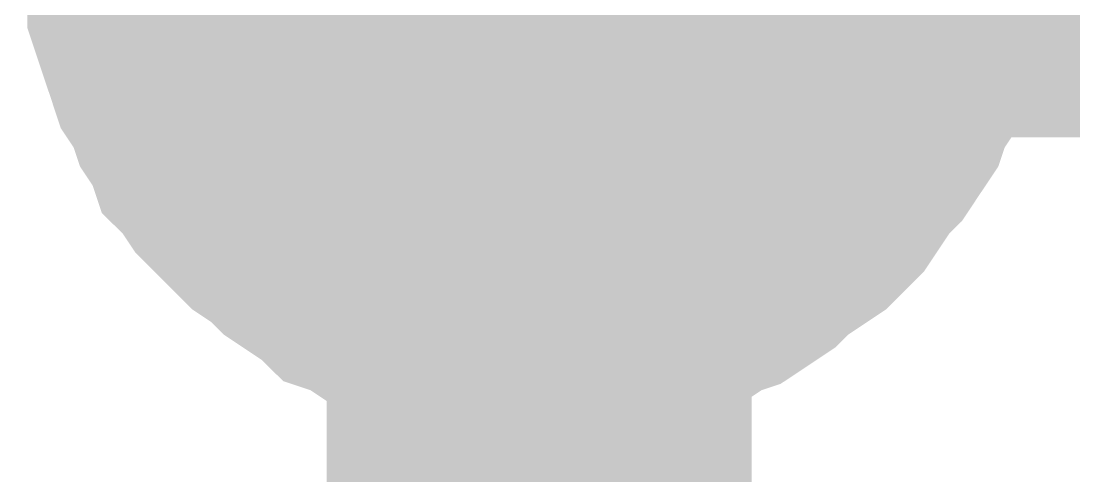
# Model space of a CAD drawing. Header units: inches. Extents: x 0 to 841, y 0 to 594.
# Drawn here: x 146.612 to 148.468, y 536.521 to 537.324 of the extents above; entities that cross this region are included whole.
import ezdxf

# ---------------------------------------------------------------- set-up
doc = ezdxf.new("R2010")
doc.units = ezdxf.units.IN
doc.layers.add('Sheet', color=255, linetype='Continuous')

msp = doc.modelspace()

# ---------------------------------------------------------------- linework, layer by layer
at = {"layer": 'Sheet'}
for points in [[(155.0262, 547.4983, 0.7493, 0.7493, 0), (147.5253, 547.4983, 0.7493, 0.7493, 0), (147.5253, 537.4927, 0.7493, 0.7493, 0)], [(147.5253, 537.4927, 0.7493, 0.7493, 0), (162.5159, 537.4927, 0.7493, 0.7493, 0)], [(147.5253, 537.4927, 0.7493, 0.7493, 0), (147.5253, 532.4956, 0.7493, 0.7493, 0), (147.5253, 519.9971, 0.7493, 0.7493, 0)], [(147.5253, 536.7291, 0.2997, 0.2997, 0), (147.4804, 536.7291, 0.2997, 0.2997, 0), (147.4467, 536.7291, 0.2997, 0.2997, 0), (147.4131, 536.7404, 0.2997, 0.2997, 0), (147.3681, 536.7404, 0.2997, 0.2997, 0), (147.3345, 536.7516, 0.2997, 0.2997, 0), (147.3008, 536.7628, 0.2997, 0.2997, 0), (147.2558, 536.774, 0.2997, 0.2997, 0), (147.2222, 536.7853, 0.2997, 0.2997, 0), (147.1885, 536.8077, 0.2997, 0.2997, 0), (147.1548, 536.819, 0.2997, 0.2997, 0), (147.1323, 536.8414, 0.2997, 0.2997, 0), (147.0986, 536.8639, 0.2997, 0.2997, 0), (147.065, 536.8863, 0.2997, 0.2997, 0), (147.0425, 536.9088, 0.2997, 0.2997, 0), (147.0088, 536.9313, 0.2997, 0.2997, 0), (146.9864, 536.9537, 0.2997, 0.2997, 0), (146.9639, 536.9762, 0.2997, 0.2997, 0), (146.9302, 537.0099, 0.2997, 0.2997, 0), (146.9078, 537.0436, 0.2997, 0.2997, 0), (146.8853, 537.066, 0.2997, 0.2997, 0), (146.8741, 537.0997, 0.2997, 0.2997, 0), (146.8516, 537.1334, 0.2997, 0.2997, 0), (146.8404, 537.1671, 0.2997, 0.2997, 0), (146.8179, 537.2008, 0.2997, 0.2997, 0), (146.8067, 537.2345, 0.2997, 0.2997, 0), (146.7955, 537.2681, 0.2997, 0.2997, 0), (146.7842, 537.3018, 0.2997, 0.2997, 0), (146.773, 537.3355, 0.2997, 0.2997, 0), (146.773, 537.3804, 0.2997, 0.2997, 0), (146.7618, 537.4141, 0.2997, 0.2997, 0), (146.7618, 537.4591, 0.2997, 0.2997, 0), (146.7618, 537.4927, 0.2997, 0.2997, 0)], [(147.5253, 536.7291, 0.2997, 0.2997, 0), (147.4804, 536.7291, 0.2997, 0.2997, 0), (147.4467, 536.7291, 0.2997, 0.2997, 0), (147.4131, 536.7404, 0.2997, 0.2997, 0), (147.3681, 536.7404, 0.2997, 0.2997, 0), (147.3345, 536.7516, 0.2997, 0.2997, 0), (147.3008, 536.7628, 0.2997, 0.2997, 0), (147.2558, 536.774, 0.2997, 0.2997, 0), (147.2222, 536.7853, 0.2997, 0.2997, 0), (147.1885, 536.8077, 0.2997, 0.2997, 0), (147.1548, 536.819, 0.2997, 0.2997, 0), (147.1323, 536.8414, 0.2997, 0.2997, 0), (147.0986, 536.8639, 0.2997, 0.2997, 0), (147.065, 536.8863, 0.2997, 0.2997, 0), (147.0425, 536.9088, 0.2997, 0.2997, 0), (147.0088, 536.9313, 0.2997, 0.2997, 0), (146.9864, 536.9537, 0.2997, 0.2997, 0), (146.9639, 536.9762, 0.2997, 0.2997, 0), (146.9302, 537.0099, 0.2997, 0.2997, 0), (146.9078, 537.0436, 0.2997, 0.2997, 0), (146.8853, 537.066, 0.2997, 0.2997, 0), (146.8741, 537.0997, 0.2997, 0.2997, 0), (146.8516, 537.1334, 0.2997, 0.2997, 0), (146.8404, 537.1671, 0.2997, 0.2997, 0), (146.8179, 537.2008, 0.2997, 0.2997, 0), (146.8067, 537.2345, 0.2997, 0.2997, 0), (146.7955, 537.2681, 0.2997, 0.2997, 0), (146.7842, 537.3018, 0.2997, 0.2997, 0), (146.773, 537.3355, 0.2997, 0.2997, 0), (146.773, 537.3804, 0.2997, 0.2997, 0), (146.7618, 537.4141, 0.2997, 0.2997, 0), (146.7618, 537.4591, 0.2997, 0.2997, 0), (146.7618, 537.4927, 0.2997, 0.2997, 0)], [(147.5253, 536.7291, 0.2997, 0.2997, 0), (147.4804, 536.7291, 0.2997, 0.2997, 0), (147.4467, 536.7291, 0.2997, 0.2997, 0), (147.4131, 536.7404, 0.2997, 0.2997, 0), (147.3681, 536.7404, 0.2997, 0.2997, 0), (147.3345, 536.7516, 0.2997, 0.2997, 0), (147.3008, 536.7628, 0.2997, 0.2997, 0), (147.2558, 536.774, 0.2997, 0.2997, 0), (147.2222, 536.7853, 0.2997, 0.2997, 0), (147.1885, 536.8077, 0.2997, 0.2997, 0), (147.1548, 536.819, 0.2997, 0.2997, 0), (147.1323, 536.8414, 0.2997, 0.2997, 0), (147.0986, 536.8639, 0.2997, 0.2997, 0), (147.065, 536.8863, 0.2997, 0.2997, 0), (147.0425, 536.9088, 0.2997, 0.2997, 0), (147.0088, 536.9313, 0.2997, 0.2997, 0), (146.9864, 536.9537, 0.2997, 0.2997, 0), (146.9639, 536.9762, 0.2997, 0.2997, 0), (146.9302, 537.0099, 0.2997, 0.2997, 0), (146.9078, 537.0436, 0.2997, 0.2997, 0), (146.8853, 537.066, 0.2997, 0.2997, 0), (146.8741, 537.0997, 0.2997, 0.2997, 0), (146.8516, 537.1334, 0.2997, 0.2997, 0), (146.8404, 537.1671, 0.2997, 0.2997, 0), (146.8179, 537.2008, 0.2997, 0.2997, 0), (146.8067, 537.2345, 0.2997, 0.2997, 0), (146.7955, 537.2681, 0.2997, 0.2997, 0), (146.7842, 537.3018, 0.2997, 0.2997, 0), (146.773, 537.3355, 0.2997, 0.2997, 0), (146.773, 537.3804, 0.2997, 0.2997, 0), (146.7618, 537.4141, 0.2997, 0.2997, 0), (146.7618, 537.4591, 0.2997, 0.2997, 0), (146.7618, 537.4927, 0.2997, 0.2997, 0)], [(147.5253, 536.7291, 0.2997, 0.2997, 0), (147.4804, 536.7291, 0.2997, 0.2997, 0), (147.4467, 536.7291, 0.2997, 0.2997, 0), (147.4131, 536.7404, 0.2997, 0.2997, 0), (147.3681, 536.7404, 0.2997, 0.2997, 0), (147.3345, 536.7516, 0.2997, 0.2997, 0), (147.3008, 536.7628, 0.2997, 0.2997, 0), (147.2558, 536.774, 0.2997, 0.2997, 0), (147.2222, 536.7853, 0.2997, 0.2997, 0), (147.1885, 536.8077, 0.2997, 0.2997, 0), (147.1548, 536.819, 0.2997, 0.2997, 0), (147.1323, 536.8414, 0.2997, 0.2997, 0), (147.0986, 536.8639, 0.2997, 0.2997, 0), (147.065, 536.8863, 0.2997, 0.2997, 0), (147.0425, 536.9088, 0.2997, 0.2997, 0), (147.0088, 536.9313, 0.2997, 0.2997, 0), (146.9864, 536.9537, 0.2997, 0.2997, 0), (146.9639, 536.9762, 0.2997, 0.2997, 0), (146.9302, 537.0099, 0.2997, 0.2997, 0), (146.9078, 537.0436, 0.2997, 0.2997, 0), (146.8853, 537.066, 0.2997, 0.2997, 0), (146.8741, 537.0997, 0.2997, 0.2997, 0), (146.8516, 537.1334, 0.2997, 0.2997, 0), (146.8404, 537.1671, 0.2997, 0.2997, 0), (146.8179, 537.2008, 0.2997, 0.2997, 0), (146.8067, 537.2345, 0.2997, 0.2997, 0), (146.7955, 537.2681, 0.2997, 0.2997, 0), (146.7842, 537.3018, 0.2997, 0.2997, 0), (146.773, 537.3355, 0.2997, 0.2997, 0), (146.773, 537.3804, 0.2997, 0.2997, 0), (146.7618, 537.4141, 0.2997, 0.2997, 0), (146.7618, 537.4591, 0.2997, 0.2997, 0), (146.7618, 537.4927, 0.2997, 0.2997, 0)], [(147.5253, 536.9874, 0.2997, 0.2997, 0), (147.5029, 536.9874, 0.2997, 0.2997, 0), (147.4692, 536.9874, 0.2997, 0.2997, 0), (147.4467, 536.9986, 0.2997, 0.2997, 0), (147.4243, 536.9986, 0.2997, 0.2997, 0), (147.4018, 536.9986, 0.2997, 0.2997, 0), (147.3681, 537.0099, 0.2997, 0.2997, 0), (147.3457, 537.0211, 0.2997, 0.2997, 0), (147.3232, 537.0323, 0.2997, 0.2997, 0), (147.3008, 537.0323, 0.2997, 0.2997, 0), (147.2783, 537.0436, 0.2997, 0.2997, 0), (147.2558, 537.0548, 0.2997, 0.2997, 0), (147.2334, 537.0772, 0.2997, 0.2997, 0), (147.2222, 537.0885, 0.2997, 0.2997, 0), (147.1997, 537.0997, 0.2997, 0.2997, 0), (147.1772, 537.1222, 0.2997, 0.2997, 0), (147.166, 537.1334, 0.2997, 0.2997, 0), (147.1436, 537.1559, 0.2997, 0.2997, 0), (147.1323, 537.1671, 0.2997, 0.2997, 0), (147.1099, 537.1895, 0.2997, 0.2997, 0), (147.0986, 537.212, 0.2997, 0.2997, 0), (147.0874, 537.2345, 0.2997, 0.2997, 0), (147.0762, 537.2457, 0.2997, 0.2997, 0), (147.065, 537.2681, 0.2997, 0.2997, 0), (147.0537, 537.2906, 0.2997, 0.2997, 0), (147.0425, 537.3131, 0.2997, 0.2997, 0), (147.0313, 537.3468, 0.2997, 0.2997, 0), (147.02, 537.3692, 0.2997, 0.2997, 0), (147.02, 537.3917, 0.2997, 0.2997, 0), (147.02, 537.4141, 0.2997, 0.2997, 0), (147.0088, 537.4366, 0.2997, 0.2997, 0), (147.0088, 537.4703, 0.2997, 0.2997, 0), (147.0088, 537.4927, 0.2997, 0.2997, 0)], [(147.5253, 536.9874, 0.2997, 0.2997, 0), (147.5029, 536.9874, 0.2997, 0.2997, 0), (147.4692, 536.9874, 0.2997, 0.2997, 0), (147.4467, 536.9986, 0.2997, 0.2997, 0), (147.4243, 536.9986, 0.2997, 0.2997, 0), (147.4018, 536.9986, 0.2997, 0.2997, 0), (147.3681, 537.0099, 0.2997, 0.2997, 0), (147.3457, 537.0211, 0.2997, 0.2997, 0), (147.3232, 537.0323, 0.2997, 0.2997, 0), (147.3008, 537.0323, 0.2997, 0.2997, 0), (147.2783, 537.0436, 0.2997, 0.2997, 0), (147.2558, 537.0548, 0.2997, 0.2997, 0), (147.2334, 537.0772, 0.2997, 0.2997, 0), (147.2222, 537.0885, 0.2997, 0.2997, 0), (147.1997, 537.0997, 0.2997, 0.2997, 0), (147.1772, 537.1222, 0.2997, 0.2997, 0), (147.166, 537.1334, 0.2997, 0.2997, 0), (147.1436, 537.1559, 0.2997, 0.2997, 0), (147.1323, 537.1671, 0.2997, 0.2997, 0), (147.1099, 537.1895, 0.2997, 0.2997, 0), (147.0986, 537.212, 0.2997, 0.2997, 0), (147.0874, 537.2345, 0.2997, 0.2997, 0), (147.0762, 537.2457, 0.2997, 0.2997, 0), (147.065, 537.2681, 0.2997, 0.2997, 0), (147.0537, 537.2906, 0.2997, 0.2997, 0), (147.0425, 537.3131, 0.2997, 0.2997, 0), (147.0313, 537.3468, 0.2997, 0.2997, 0), (147.02, 537.3692, 0.2997, 0.2997, 0), (147.02, 537.3917, 0.2997, 0.2997, 0), (147.02, 537.4141, 0.2997, 0.2997, 0), (147.0088, 537.4366, 0.2997, 0.2997, 0), (147.0088, 537.4703, 0.2997, 0.2997, 0), (147.0088, 537.4927, 0.2997, 0.2997, 0)], [(147.5253, 536.9874, 0.2997, 0.2997, 0), (147.5029, 536.9874, 0.2997, 0.2997, 0), (147.4692, 536.9874, 0.2997, 0.2997, 0), (147.4467, 536.9986, 0.2997, 0.2997, 0), (147.4243, 536.9986, 0.2997, 0.2997, 0), (147.4018, 536.9986, 0.2997, 0.2997, 0), (147.3681, 537.0099, 0.2997, 0.2997, 0), (147.3457, 537.0211, 0.2997, 0.2997, 0), (147.3232, 537.0323, 0.2997, 0.2997, 0), (147.3008, 537.0323, 0.2997, 0.2997, 0), (147.2783, 537.0436, 0.2997, 0.2997, 0), (147.2558, 537.0548, 0.2997, 0.2997, 0), (147.2334, 537.0772, 0.2997, 0.2997, 0), (147.2222, 537.0885, 0.2997, 0.2997, 0), (147.1997, 537.0997, 0.2997, 0.2997, 0), (147.1772, 537.1222, 0.2997, 0.2997, 0), (147.166, 537.1334, 0.2997, 0.2997, 0), (147.1436, 537.1559, 0.2997, 0.2997, 0), (147.1323, 537.1671, 0.2997, 0.2997, 0), (147.1099, 537.1895, 0.2997, 0.2997, 0), (147.0986, 537.212, 0.2997, 0.2997, 0), (147.0874, 537.2345, 0.2997, 0.2997, 0), (147.0762, 537.2457, 0.2997, 0.2997, 0), (147.065, 537.2681, 0.2997, 0.2997, 0), (147.0537, 537.2906, 0.2997, 0.2997, 0), (147.0425, 537.3131, 0.2997, 0.2997, 0), (147.0313, 537.3468, 0.2997, 0.2997, 0), (147.02, 537.3692, 0.2997, 0.2997, 0), (147.02, 537.3917, 0.2997, 0.2997, 0), (147.02, 537.4141, 0.2997, 0.2997, 0), (147.0088, 537.4366, 0.2997, 0.2997, 0), (147.0088, 537.4703, 0.2997, 0.2997, 0), (147.0088, 537.4927, 0.2997, 0.2997, 0)], [(148.2889, 537.4927, 0.2997, 0.2997, 0), (148.2889, 537.4591, 0.2997, 0.2997, 0), (148.2889, 537.4141, 0.2997, 0.2997, 0), (148.2777, 537.3804, 0.2997, 0.2997, 0), (148.2777, 537.3355, 0.2997, 0.2997, 0), (148.2664, 537.3018, 0.2997, 0.2997, 0), (148.2552, 537.2681, 0.2997, 0.2997, 0), (148.244, 537.2345, 0.2997, 0.2997, 0), (148.2328, 537.2008, 0.2997, 0.2997, 0), (148.2103, 537.1671, 0.2997, 0.2997, 0), (148.1991, 537.1334, 0.2997, 0.2997, 0), (148.1766, 537.0997, 0.2997, 0.2997, 0), (148.1542, 537.066, 0.2997, 0.2997, 0), (148.1317, 537.0436, 0.2997, 0.2997, 0), (148.1092, 537.0099, 0.2997, 0.2997, 0), (148.0868, 536.9762, 0.2997, 0.2997, 0), (148.0643, 536.9537, 0.2997, 0.2997, 0), (148.0419, 536.9313, 0.2997, 0.2997, 0), (148.0082, 536.9088, 0.2997, 0.2997, 0), (147.9745, 536.8863, 0.2997, 0.2997, 0), (147.952, 536.8639, 0.2997, 0.2997, 0), (147.9184, 536.8414, 0.2997, 0.2997, 0), (147.8847, 536.819, 0.2997, 0.2997, 0), (147.851, 536.8077, 0.2997, 0.2997, 0), (147.8173, 536.7853, 0.2997, 0.2997, 0), (147.7836, 536.774, 0.2997, 0.2997, 0), (147.7499, 536.7628, 0.2997, 0.2997, 0), (147.7162, 536.7516, 0.2997, 0.2997, 0), (147.6825, 536.7404, 0.2997, 0.2997, 0), (147.6376, 536.7404, 0.2997, 0.2997, 0), (147.6039, 536.7291, 0.2997, 0.2997, 0), (147.559, 536.7291, 0.2997, 0.2997, 0), (147.5253, 536.7291, 0.2997, 0.2997, 0)], [(148.2889, 537.4927, 0.2997, 0.2997, 0), (148.2889, 537.4591, 0.2997, 0.2997, 0), (148.2889, 537.4141, 0.2997, 0.2997, 0), (148.2777, 537.3804, 0.2997, 0.2997, 0), (148.2777, 537.3355, 0.2997, 0.2997, 0), (148.2664, 537.3018, 0.2997, 0.2997, 0), (148.2552, 537.2681, 0.2997, 0.2997, 0), (148.244, 537.2345, 0.2997, 0.2997, 0), (148.2328, 537.2008, 0.2997, 0.2997, 0), (148.2103, 537.1671, 0.2997, 0.2997, 0), (148.1991, 537.1334, 0.2997, 0.2997, 0), (148.1766, 537.0997, 0.2997, 0.2997, 0), (148.1542, 537.066, 0.2997, 0.2997, 0), (148.1317, 537.0436, 0.2997, 0.2997, 0), (148.1092, 537.0099, 0.2997, 0.2997, 0), (148.0868, 536.9762, 0.2997, 0.2997, 0), (148.0643, 536.9537, 0.2997, 0.2997, 0), (148.0419, 536.9313, 0.2997, 0.2997, 0), (148.0082, 536.9088, 0.2997, 0.2997, 0), (147.9745, 536.8863, 0.2997, 0.2997, 0), (147.952, 536.8639, 0.2997, 0.2997, 0), (147.9184, 536.8414, 0.2997, 0.2997, 0), (147.8847, 536.819, 0.2997, 0.2997, 0), (147.851, 536.8077, 0.2997, 0.2997, 0), (147.8173, 536.7853, 0.2997, 0.2997, 0), (147.7836, 536.774, 0.2997, 0.2997, 0), (147.7499, 536.7628, 0.2997, 0.2997, 0), (147.7162, 536.7516, 0.2997, 0.2997, 0), (147.6825, 536.7404, 0.2997, 0.2997, 0), (147.6376, 536.7404, 0.2997, 0.2997, 0), (147.6039, 536.7291, 0.2997, 0.2997, 0), (147.559, 536.7291, 0.2997, 0.2997, 0), (147.5253, 536.7291, 0.2997, 0.2997, 0)], [(148.2889, 537.4927, 0.2997, 0.2997, 0), (148.2889, 537.4591, 0.2997, 0.2997, 0), (148.2889, 537.4141, 0.2997, 0.2997, 0), (148.2777, 537.3804, 0.2997, 0.2997, 0), (148.2777, 537.3355, 0.2997, 0.2997, 0), (148.2664, 537.3018, 0.2997, 0.2997, 0), (148.2552, 537.2681, 0.2997, 0.2997, 0), (148.244, 537.2345, 0.2997, 0.2997, 0), (148.2328, 537.2008, 0.2997, 0.2997, 0), (148.2103, 537.1671, 0.2997, 0.2997, 0), (148.1991, 537.1334, 0.2997, 0.2997, 0), (148.1766, 537.0997, 0.2997, 0.2997, 0), (148.1542, 537.066, 0.2997, 0.2997, 0), (148.1317, 537.0436, 0.2997, 0.2997, 0), (148.1092, 537.0099, 0.2997, 0.2997, 0), (148.0868, 536.9762, 0.2997, 0.2997, 0), (148.0643, 536.9537, 0.2997, 0.2997, 0), (148.0419, 536.9313, 0.2997, 0.2997, 0), (148.0082, 536.9088, 0.2997, 0.2997, 0), (147.9745, 536.8863, 0.2997, 0.2997, 0), (147.952, 536.8639, 0.2997, 0.2997, 0), (147.9184, 536.8414, 0.2997, 0.2997, 0), (147.8847, 536.819, 0.2997, 0.2997, 0), (147.851, 536.8077, 0.2997, 0.2997, 0), (147.8173, 536.7853, 0.2997, 0.2997, 0), (147.7836, 536.774, 0.2997, 0.2997, 0), (147.7499, 536.7628, 0.2997, 0.2997, 0), (147.7162, 536.7516, 0.2997, 0.2997, 0), (147.6825, 536.7404, 0.2997, 0.2997, 0), (147.6376, 536.7404, 0.2997, 0.2997, 0), (147.6039, 536.7291, 0.2997, 0.2997, 0), (147.559, 536.7291, 0.2997, 0.2997, 0), (147.5253, 536.7291, 0.2997, 0.2997, 0)], [(148.2889, 537.4927, 0.2997, 0.2997, 0), (148.2889, 537.4591, 0.2997, 0.2997, 0), (148.2889, 537.4141, 0.2997, 0.2997, 0), (148.2777, 537.3804, 0.2997, 0.2997, 0), (148.2777, 537.3355, 0.2997, 0.2997, 0), (148.2664, 537.3018, 0.2997, 0.2997, 0), (148.2552, 537.2681, 0.2997, 0.2997, 0), (148.244, 537.2345, 0.2997, 0.2997, 0), (148.2328, 537.2008, 0.2997, 0.2997, 0), (148.2103, 537.1671, 0.2997, 0.2997, 0), (148.1991, 537.1334, 0.2997, 0.2997, 0), (148.1766, 537.0997, 0.2997, 0.2997, 0), (148.1542, 537.066, 0.2997, 0.2997, 0), (148.1317, 537.0436, 0.2997, 0.2997, 0), (148.1092, 537.0099, 0.2997, 0.2997, 0), (148.0868, 536.9762, 0.2997, 0.2997, 0), (148.0643, 536.9537, 0.2997, 0.2997, 0), (148.0419, 536.9313, 0.2997, 0.2997, 0), (148.0082, 536.9088, 0.2997, 0.2997, 0), (147.9745, 536.8863, 0.2997, 0.2997, 0), (147.952, 536.8639, 0.2997, 0.2997, 0), (147.9184, 536.8414, 0.2997, 0.2997, 0), (147.8847, 536.819, 0.2997, 0.2997, 0), (147.851, 536.8077, 0.2997, 0.2997, 0), (147.8173, 536.7853, 0.2997, 0.2997, 0), (147.7836, 536.774, 0.2997, 0.2997, 0), (147.7499, 536.7628, 0.2997, 0.2997, 0), (147.7162, 536.7516, 0.2997, 0.2997, 0), (147.6825, 536.7404, 0.2997, 0.2997, 0), (147.6376, 536.7404, 0.2997, 0.2997, 0), (147.6039, 536.7291, 0.2997, 0.2997, 0), (147.559, 536.7291, 0.2997, 0.2997, 0), (147.5253, 536.7291, 0.2997, 0.2997, 0)], [(148.0306, 537.4927, 0.2997, 0.2997, 0), (148.0306, 537.4703, 0.2997, 0.2997, 0), (148.0306, 537.4366, 0.2997, 0.2997, 0), (148.0194, 537.4141, 0.2997, 0.2997, 0), (148.0194, 537.3917, 0.2997, 0.2997, 0), (148.0194, 537.3692, 0.2997, 0.2997, 0), (148.0082, 537.3468, 0.2997, 0.2997, 0), (147.997, 537.3131, 0.2997, 0.2997, 0), (147.9857, 537.2906, 0.2997, 0.2997, 0), (147.9857, 537.2681, 0.2997, 0.2997, 0), (147.9745, 537.2457, 0.2997, 0.2997, 0), (147.9633, 537.2345, 0.2997, 0.2997, 0), (147.9408, 537.212, 0.2997, 0.2997, 0), (147.9296, 537.1895, 0.2997, 0.2997, 0), (147.9184, 537.1671, 0.2997, 0.2997, 0), (147.8959, 537.1559, 0.2997, 0.2997, 0), (147.8847, 537.1334, 0.2997, 0.2997, 0), (147.8622, 537.1222, 0.2997, 0.2997, 0), (147.851, 537.0997, 0.2997, 0.2997, 0), (147.8285, 537.0885, 0.2997, 0.2997, 0), (147.8061, 537.0772, 0.2997, 0.2997, 0), (147.7836, 537.0548, 0.2997, 0.2997, 0), (147.7724, 537.0436, 0.2997, 0.2997, 0), (147.7499, 537.0323, 0.2997, 0.2997, 0), (147.7275, 537.0323, 0.2997, 0.2997, 0), (147.705, 537.0211, 0.2997, 0.2997, 0), (147.6713, 537.0099, 0.2997, 0.2997, 0), (147.6489, 536.9986, 0.2997, 0.2997, 0), (147.6264, 536.9986, 0.2997, 0.2997, 0), (147.6039, 536.9986, 0.2997, 0.2997, 0), (147.5815, 536.9874, 0.2997, 0.2997, 0), (147.5478, 536.9874, 0.2997, 0.2997, 0), (147.5253, 536.9874, 0.2997, 0.2997, 0)], [(148.0306, 537.4927, 0.2997, 0.2997, 0), (148.0306, 537.4703, 0.2997, 0.2997, 0), (148.0306, 537.4366, 0.2997, 0.2997, 0), (148.0194, 537.4141, 0.2997, 0.2997, 0), (148.0194, 537.3917, 0.2997, 0.2997, 0), (148.0194, 537.3692, 0.2997, 0.2997, 0), (148.0082, 537.3468, 0.2997, 0.2997, 0), (147.997, 537.3131, 0.2997, 0.2997, 0), (147.9857, 537.2906, 0.2997, 0.2997, 0), (147.9857, 537.2681, 0.2997, 0.2997, 0), (147.9745, 537.2457, 0.2997, 0.2997, 0), (147.9633, 537.2345, 0.2997, 0.2997, 0), (147.9408, 537.212, 0.2997, 0.2997, 0), (147.9296, 537.1895, 0.2997, 0.2997, 0), (147.9184, 537.1671, 0.2997, 0.2997, 0), (147.8959, 537.1559, 0.2997, 0.2997, 0), (147.8847, 537.1334, 0.2997, 0.2997, 0), (147.8622, 537.1222, 0.2997, 0.2997, 0), (147.851, 537.0997, 0.2997, 0.2997, 0), (147.8285, 537.0885, 0.2997, 0.2997, 0), (147.8061, 537.0772, 0.2997, 0.2997, 0), (147.7836, 537.0548, 0.2997, 0.2997, 0), (147.7724, 537.0436, 0.2997, 0.2997, 0), (147.7499, 537.0323, 0.2997, 0.2997, 0), (147.7275, 537.0323, 0.2997, 0.2997, 0), (147.705, 537.0211, 0.2997, 0.2997, 0), (147.6713, 537.0099, 0.2997, 0.2997, 0), (147.6489, 536.9986, 0.2997, 0.2997, 0), (147.6264, 536.9986, 0.2997, 0.2997, 0), (147.6039, 536.9986, 0.2997, 0.2997, 0), (147.5815, 536.9874, 0.2997, 0.2997, 0), (147.5478, 536.9874, 0.2997, 0.2997, 0), (147.5253, 536.9874, 0.2997, 0.2997, 0)], [(148.0306, 537.4927, 0.2997, 0.2997, 0), (148.0306, 537.4703, 0.2997, 0.2997, 0), (148.0306, 537.4366, 0.2997, 0.2997, 0), (148.0194, 537.4141, 0.2997, 0.2997, 0), (148.0194, 537.3917, 0.2997, 0.2997, 0), (148.0194, 537.3692, 0.2997, 0.2997, 0), (148.0082, 537.3468, 0.2997, 0.2997, 0), (147.997, 537.3131, 0.2997, 0.2997, 0), (147.9857, 537.2906, 0.2997, 0.2997, 0), (147.9857, 537.2681, 0.2997, 0.2997, 0), (147.9745, 537.2457, 0.2997, 0.2997, 0), (147.9633, 537.2345, 0.2997, 0.2997, 0), (147.9408, 537.212, 0.2997, 0.2997, 0), (147.9296, 537.1895, 0.2997, 0.2997, 0), (147.9184, 537.1671, 0.2997, 0.2997, 0), (147.8959, 537.1559, 0.2997, 0.2997, 0), (147.8847, 537.1334, 0.2997, 0.2997, 0), (147.8622, 537.1222, 0.2997, 0.2997, 0), (147.851, 537.0997, 0.2997, 0.2997, 0), (147.8285, 537.0885, 0.2997, 0.2997, 0), (147.8061, 537.0772, 0.2997, 0.2997, 0), (147.7836, 537.0548, 0.2997, 0.2997, 0), (147.7724, 537.0436, 0.2997, 0.2997, 0), (147.7499, 537.0323, 0.2997, 0.2997, 0), (147.7275, 537.0323, 0.2997, 0.2997, 0), (147.705, 537.0211, 0.2997, 0.2997, 0), (147.6713, 537.0099, 0.2997, 0.2997, 0), (147.6489, 536.9986, 0.2997, 0.2997, 0), (147.6264, 536.9986, 0.2997, 0.2997, 0), (147.6039, 536.9986, 0.2997, 0.2997, 0), (147.5815, 536.9874, 0.2997, 0.2997, 0), (147.5478, 536.9874, 0.2997, 0.2997, 0), (147.5253, 536.9874, 0.2997, 0.2997, 0)], [(147.5253, 536.9874, 0.0991, 0.0991, 0), (147.5029, 536.9874, 0.0991, 0.0991, 0), (147.4692, 536.9874, 0.0991, 0.0991, 0), (147.4467, 536.9986, 0.0991, 0.0991, 0), (147.4243, 536.9986, 0.0991, 0.0991, 0), (147.4018, 536.9986, 0.0991, 0.0991, 0), (147.3681, 537.0099, 0.0991, 0.0991, 0), (147.3457, 537.0211, 0.0991, 0.0991, 0), (147.3232, 537.0323, 0.0991, 0.0991, 0), (147.3008, 537.0323, 0.0991, 0.0991, 0), (147.2783, 537.0436, 0.0991, 0.0991, 0), (147.2558, 537.0548, 0.0991, 0.0991, 0), (147.2334, 537.0772, 0.0991, 0.0991, 0), (147.2222, 537.0885, 0.0991, 0.0991, 0), (147.1997, 537.0997, 0.0991, 0.0991, 0), (147.1772, 537.1222, 0.0991, 0.0991, 0), (147.166, 537.1334, 0.0991, 0.0991, 0), (147.1436, 537.1559, 0.0991, 0.0991, 0), (147.1323, 537.1671, 0.0991, 0.0991, 0), (147.1099, 537.1895, 0.0991, 0.0991, 0), (147.0986, 537.212, 0.0991, 0.0991, 0), (147.0874, 537.2345, 0.0991, 0.0991, 0), (147.0762, 537.2457, 0.0991, 0.0991, 0), (147.065, 537.2681, 0.0991, 0.0991, 0), (147.0537, 537.2906, 0.0991, 0.0991, 0), (147.0425, 537.3131, 0.0991, 0.0991, 0), (147.0313, 537.3468, 0.0991, 0.0991, 0), (147.02, 537.3692, 0.0991, 0.0991, 0), (147.02, 537.3917, 0.0991, 0.0991, 0)], [(147.5253, 536.9874, 0.0991, 0.0991, 0), (147.5029, 536.9874, 0.0991, 0.0991, 0), (147.4692, 536.9874, 0.0991, 0.0991, 0), (147.4467, 536.9986, 0.0991, 0.0991, 0), (147.4243, 536.9986, 0.0991, 0.0991, 0), (147.4018, 536.9986, 0.0991, 0.0991, 0), (147.3681, 537.0099, 0.0991, 0.0991, 0), (147.3457, 537.0211, 0.0991, 0.0991, 0), (147.3232, 537.0323, 0.0991, 0.0991, 0), (147.3008, 537.0323, 0.0991, 0.0991, 0), (147.2783, 537.0436, 0.0991, 0.0991, 0), (147.2558, 537.0548, 0.0991, 0.0991, 0), (147.2334, 537.0772, 0.0991, 0.0991, 0), (147.2222, 537.0885, 0.0991, 0.0991, 0), (147.1997, 537.0997, 0.0991, 0.0991, 0), (147.1772, 537.1222, 0.0991, 0.0991, 0), (147.166, 537.1334, 0.0991, 0.0991, 0), (147.1436, 537.1559, 0.0991, 0.0991, 0), (147.1323, 537.1671, 0.0991, 0.0991, 0), (147.1099, 537.1895, 0.0991, 0.0991, 0), (147.0986, 537.212, 0.0991, 0.0991, 0), (147.0874, 537.2345, 0.0991, 0.0991, 0), (147.0762, 537.2457, 0.0991, 0.0991, 0), (147.065, 537.2681, 0.0991, 0.0991, 0), (147.0537, 537.2906, 0.0991, 0.0991, 0), (147.0425, 537.3131, 0.0991, 0.0991, 0), (147.0313, 537.3468, 0.0991, 0.0991, 0), (147.02, 537.3692, 0.0991, 0.0991, 0), (147.02, 537.3917, 0.0991, 0.0991, 0)], [(147.5253, 536.9874, 0.0991, 0.0991, 0), (147.5029, 536.9874, 0.0991, 0.0991, 0), (147.4692, 536.9874, 0.0991, 0.0991, 0), (147.4467, 536.9986, 0.0991, 0.0991, 0), (147.4243, 536.9986, 0.0991, 0.0991, 0), (147.4018, 536.9986, 0.0991, 0.0991, 0), (147.3681, 537.0099, 0.0991, 0.0991, 0), (147.3457, 537.0211, 0.0991, 0.0991, 0), (147.3232, 537.0323, 0.0991, 0.0991, 0), (147.3008, 537.0323, 0.0991, 0.0991, 0), (147.2783, 537.0436, 0.0991, 0.0991, 0), (147.2558, 537.0548, 0.0991, 0.0991, 0), (147.2334, 537.0772, 0.0991, 0.0991, 0), (147.2222, 537.0885, 0.0991, 0.0991, 0), (147.1997, 537.0997, 0.0991, 0.0991, 0), (147.1772, 537.1222, 0.0991, 0.0991, 0), (147.166, 537.1334, 0.0991, 0.0991, 0), (147.1436, 537.1559, 0.0991, 0.0991, 0), (147.1323, 537.1671, 0.0991, 0.0991, 0), (147.1099, 537.1895, 0.0991, 0.0991, 0), (147.0986, 537.212, 0.0991, 0.0991, 0), (147.0874, 537.2345, 0.0991, 0.0991, 0), (147.0762, 537.2457, 0.0991, 0.0991, 0), (147.065, 537.2681, 0.0991, 0.0991, 0), (147.0537, 537.2906, 0.0991, 0.0991, 0), (147.0425, 537.3131, 0.0991, 0.0991, 0), (147.0313, 537.3468, 0.0991, 0.0991, 0), (147.02, 537.3692, 0.0991, 0.0991, 0), (147.02, 537.3917, 0.0991, 0.0991, 0)], [(148.0194, 537.3917, 0.0991, 0.0991, 0), (148.0194, 537.3692, 0.0991, 0.0991, 0), (148.0082, 537.3468, 0.0991, 0.0991, 0), (147.997, 537.3131, 0.0991, 0.0991, 0), (147.9857, 537.2906, 0.0991, 0.0991, 0), (147.9857, 537.2681, 0.0991, 0.0991, 0), (147.9745, 537.2457, 0.0991, 0.0991, 0), (147.9633, 537.2345, 0.0991, 0.0991, 0), (147.9408, 537.212, 0.0991, 0.0991, 0), (147.9296, 537.1895, 0.0991, 0.0991, 0), (147.9184, 537.1671, 0.0991, 0.0991, 0), (147.8959, 537.1559, 0.0991, 0.0991, 0), (147.8847, 537.1334, 0.0991, 0.0991, 0), (147.8622, 537.1222, 0.0991, 0.0991, 0), (147.851, 537.0997, 0.0991, 0.0991, 0), (147.8285, 537.0885, 0.0991, 0.0991, 0), (147.8061, 537.0772, 0.0991, 0.0991, 0), (147.7836, 537.0548, 0.0991, 0.0991, 0), (147.7724, 537.0436, 0.0991, 0.0991, 0), (147.7499, 537.0323, 0.0991, 0.0991, 0), (147.7275, 537.0323, 0.0991, 0.0991, 0), (147.705, 537.0211, 0.0991, 0.0991, 0), (147.6713, 537.0099, 0.0991, 0.0991, 0), (147.6489, 536.9986, 0.0991, 0.0991, 0), (147.6264, 536.9986, 0.0991, 0.0991, 0), (147.6039, 536.9986, 0.0991, 0.0991, 0), (147.5815, 536.9874, 0.0991, 0.0991, 0), (147.5478, 536.9874, 0.0991, 0.0991, 0), (147.5253, 536.9874, 0.0991, 0.0991, 0)], [(148.0194, 537.3917, 0.0991, 0.0991, 0), (148.0194, 537.3692, 0.0991, 0.0991, 0), (148.0082, 537.3468, 0.0991, 0.0991, 0), (147.997, 537.3131, 0.0991, 0.0991, 0), (147.9857, 537.2906, 0.0991, 0.0991, 0), (147.9857, 537.2681, 0.0991, 0.0991, 0), (147.9745, 537.2457, 0.0991, 0.0991, 0), (147.9633, 537.2345, 0.0991, 0.0991, 0), (147.9408, 537.212, 0.0991, 0.0991, 0), (147.9296, 537.1895, 0.0991, 0.0991, 0), (147.9184, 537.1671, 0.0991, 0.0991, 0), (147.8959, 537.1559, 0.0991, 0.0991, 0), (147.8847, 537.1334, 0.0991, 0.0991, 0), (147.8622, 537.1222, 0.0991, 0.0991, 0), (147.851, 537.0997, 0.0991, 0.0991, 0), (147.8285, 537.0885, 0.0991, 0.0991, 0), (147.8061, 537.0772, 0.0991, 0.0991, 0), (147.7836, 537.0548, 0.0991, 0.0991, 0), (147.7724, 537.0436, 0.0991, 0.0991, 0), (147.7499, 537.0323, 0.0991, 0.0991, 0), (147.7275, 537.0323, 0.0991, 0.0991, 0), (147.705, 537.0211, 0.0991, 0.0991, 0), (147.6713, 537.0099, 0.0991, 0.0991, 0), (147.6489, 536.9986, 0.0991, 0.0991, 0), (147.6264, 536.9986, 0.0991, 0.0991, 0), (147.6039, 536.9986, 0.0991, 0.0991, 0), (147.5815, 536.9874, 0.0991, 0.0991, 0), (147.5478, 536.9874, 0.0991, 0.0991, 0), (147.5253, 536.9874, 0.0991, 0.0991, 0)], [(148.0194, 537.3917, 0.0991, 0.0991, 0), (148.0194, 537.3692, 0.0991, 0.0991, 0), (148.0082, 537.3468, 0.0991, 0.0991, 0), (147.997, 537.3131, 0.0991, 0.0991, 0), (147.9857, 537.2906, 0.0991, 0.0991, 0), (147.9857, 537.2681, 0.0991, 0.0991, 0), (147.9745, 537.2457, 0.0991, 0.0991, 0), (147.9633, 537.2345, 0.0991, 0.0991, 0), (147.9408, 537.212, 0.0991, 0.0991, 0), (147.9296, 537.1895, 0.0991, 0.0991, 0), (147.9184, 537.1671, 0.0991, 0.0991, 0), (147.8959, 537.1559, 0.0991, 0.0991, 0), (147.8847, 537.1334, 0.0991, 0.0991, 0), (147.8622, 537.1222, 0.0991, 0.0991, 0), (147.851, 537.0997, 0.0991, 0.0991, 0), (147.8285, 537.0885, 0.0991, 0.0991, 0), (147.8061, 537.0772, 0.0991, 0.0991, 0), (147.7836, 537.0548, 0.0991, 0.0991, 0), (147.7724, 537.0436, 0.0991, 0.0991, 0), (147.7499, 537.0323, 0.0991, 0.0991, 0), (147.7275, 537.0323, 0.0991, 0.0991, 0), (147.705, 537.0211, 0.0991, 0.0991, 0), (147.6713, 537.0099, 0.0991, 0.0991, 0), (147.6489, 536.9986, 0.0991, 0.0991, 0), (147.6264, 536.9986, 0.0991, 0.0991, 0), (147.6039, 536.9986, 0.0991, 0.0991, 0), (147.5815, 536.9874, 0.0991, 0.0991, 0), (147.5478, 536.9874, 0.0991, 0.0991, 0), (147.5253, 536.9874, 0.0991, 0.0991, 0)], [(147.5253, 536.7291, 0.0991, 0.0991, 0), (147.4804, 536.7291, 0.0991, 0.0991, 0), (147.4467, 536.7291, 0.0991, 0.0991, 0), (147.4131, 536.7404, 0.0991, 0.0991, 0), (147.3681, 536.7404, 0.0991, 0.0991, 0), (147.3345, 536.7516, 0.0991, 0.0991, 0), (147.3008, 536.7628, 0.0991, 0.0991, 0), (147.2558, 536.774, 0.0991, 0.0991, 0), (147.2222, 536.7853, 0.0991, 0.0991, 0), (147.1885, 536.8077, 0.0991, 0.0991, 0), (147.1548, 536.819, 0.0991, 0.0991, 0), (147.1323, 536.8414, 0.0991, 0.0991, 0), (147.0986, 536.8639, 0.0991, 0.0991, 0), (147.065, 536.8863, 0.0991, 0.0991, 0), (147.0425, 536.9088, 0.0991, 0.0991, 0), (147.0088, 536.9313, 0.0991, 0.0991, 0), (146.9864, 536.9537, 0.0991, 0.0991, 0), (146.9639, 536.9762, 0.0991, 0.0991, 0), (146.9302, 537.0099, 0.0991, 0.0991, 0), (146.9078, 537.0436, 0.0991, 0.0991, 0), (146.8853, 537.066, 0.0991, 0.0991, 0), (146.8741, 537.0997, 0.0991, 0.0991, 0), (146.8516, 537.1334, 0.0991, 0.0991, 0), (146.8404, 537.1671, 0.0991, 0.0991, 0), (146.8179, 537.2008, 0.0991, 0.0991, 0), (146.8067, 537.2345, 0.0991, 0.0991, 0), (146.7955, 537.2681, 0.0991, 0.0991, 0), (146.7842, 537.3018, 0.0991, 0.0991, 0), (146.773, 537.3355, 0.0991, 0.0991, 0), (146.773, 537.3804, 0.0991, 0.0991, 0)], [(147.5253, 536.7291, 0.0991, 0.0991, 0), (147.4804, 536.7291, 0.0991, 0.0991, 0), (147.4467, 536.7291, 0.0991, 0.0991, 0), (147.4131, 536.7404, 0.0991, 0.0991, 0), (147.3681, 536.7404, 0.0991, 0.0991, 0), (147.3345, 536.7516, 0.0991, 0.0991, 0), (147.3008, 536.7628, 0.0991, 0.0991, 0), (147.2558, 536.774, 0.0991, 0.0991, 0), (147.2222, 536.7853, 0.0991, 0.0991, 0), (147.1885, 536.8077, 0.0991, 0.0991, 0), (147.1548, 536.819, 0.0991, 0.0991, 0), (147.1323, 536.8414, 0.0991, 0.0991, 0), (147.0986, 536.8639, 0.0991, 0.0991, 0), (147.065, 536.8863, 0.0991, 0.0991, 0), (147.0425, 536.9088, 0.0991, 0.0991, 0), (147.0088, 536.9313, 0.0991, 0.0991, 0), (146.9864, 536.9537, 0.0991, 0.0991, 0), (146.9639, 536.9762, 0.0991, 0.0991, 0), (146.9302, 537.0099, 0.0991, 0.0991, 0), (146.9078, 537.0436, 0.0991, 0.0991, 0), (146.8853, 537.066, 0.0991, 0.0991, 0), (146.8741, 537.0997, 0.0991, 0.0991, 0), (146.8516, 537.1334, 0.0991, 0.0991, 0), (146.8404, 537.1671, 0.0991, 0.0991, 0), (146.8179, 537.2008, 0.0991, 0.0991, 0), (146.8067, 537.2345, 0.0991, 0.0991, 0), (146.7955, 537.2681, 0.0991, 0.0991, 0), (146.7842, 537.3018, 0.0991, 0.0991, 0), (146.773, 537.3355, 0.0991, 0.0991, 0), (146.773, 537.3804, 0.0991, 0.0991, 0)], [(147.5253, 536.7291, 0.0991, 0.0991, 0), (147.4804, 536.7291, 0.0991, 0.0991, 0), (147.4467, 536.7291, 0.0991, 0.0991, 0), (147.4131, 536.7404, 0.0991, 0.0991, 0), (147.3681, 536.7404, 0.0991, 0.0991, 0), (147.3345, 536.7516, 0.0991, 0.0991, 0), (147.3008, 536.7628, 0.0991, 0.0991, 0), (147.2558, 536.774, 0.0991, 0.0991, 0), (147.2222, 536.7853, 0.0991, 0.0991, 0), (147.1885, 536.8077, 0.0991, 0.0991, 0), (147.1548, 536.819, 0.0991, 0.0991, 0), (147.1323, 536.8414, 0.0991, 0.0991, 0), (147.0986, 536.8639, 0.0991, 0.0991, 0), (147.065, 536.8863, 0.0991, 0.0991, 0), (147.0425, 536.9088, 0.0991, 0.0991, 0), (147.0088, 536.9313, 0.0991, 0.0991, 0), (146.9864, 536.9537, 0.0991, 0.0991, 0), (146.9639, 536.9762, 0.0991, 0.0991, 0), (146.9302, 537.0099, 0.0991, 0.0991, 0), (146.9078, 537.0436, 0.0991, 0.0991, 0), (146.8853, 537.066, 0.0991, 0.0991, 0), (146.8741, 537.0997, 0.0991, 0.0991, 0), (146.8516, 537.1334, 0.0991, 0.0991, 0), (146.8404, 537.1671, 0.0991, 0.0991, 0), (146.8179, 537.2008, 0.0991, 0.0991, 0), (146.8067, 537.2345, 0.0991, 0.0991, 0), (146.7955, 537.2681, 0.0991, 0.0991, 0), (146.7842, 537.3018, 0.0991, 0.0991, 0), (146.773, 537.3355, 0.0991, 0.0991, 0), (146.773, 537.3804, 0.0991, 0.0991, 0)], [(147.5253, 536.7291, 0.0991, 0.0991, 0), (147.4804, 536.7291, 0.0991, 0.0991, 0), (147.4467, 536.7291, 0.0991, 0.0991, 0), (147.4131, 536.7404, 0.0991, 0.0991, 0), (147.3681, 536.7404, 0.0991, 0.0991, 0), (147.3345, 536.7516, 0.0991, 0.0991, 0), (147.3008, 536.7628, 0.0991, 0.0991, 0), (147.2558, 536.774, 0.0991, 0.0991, 0), (147.2222, 536.7853, 0.0991, 0.0991, 0), (147.1885, 536.8077, 0.0991, 0.0991, 0), (147.1548, 536.819, 0.0991, 0.0991, 0), (147.1323, 536.8414, 0.0991, 0.0991, 0), (147.0986, 536.8639, 0.0991, 0.0991, 0), (147.065, 536.8863, 0.0991, 0.0991, 0), (147.0425, 536.9088, 0.0991, 0.0991, 0), (147.0088, 536.9313, 0.0991, 0.0991, 0), (146.9864, 536.9537, 0.0991, 0.0991, 0), (146.9639, 536.9762, 0.0991, 0.0991, 0), (146.9302, 537.0099, 0.0991, 0.0991, 0), (146.9078, 537.0436, 0.0991, 0.0991, 0), (146.8853, 537.066, 0.0991, 0.0991, 0), (146.8741, 537.0997, 0.0991, 0.0991, 0), (146.8516, 537.1334, 0.0991, 0.0991, 0), (146.8404, 537.1671, 0.0991, 0.0991, 0), (146.8179, 537.2008, 0.0991, 0.0991, 0), (146.8067, 537.2345, 0.0991, 0.0991, 0), (146.7955, 537.2681, 0.0991, 0.0991, 0), (146.7842, 537.3018, 0.0991, 0.0991, 0), (146.773, 537.3355, 0.0991, 0.0991, 0), (146.773, 537.3804, 0.0991, 0.0991, 0)], [(148.2777, 537.3804, 0.0991, 0.0991, 0), (148.2777, 537.3355, 0.0991, 0.0991, 0), (148.2664, 537.3018, 0.0991, 0.0991, 0), (148.2552, 537.2681, 0.0991, 0.0991, 0), (148.244, 537.2345, 0.0991, 0.0991, 0), (148.2328, 537.2008, 0.0991, 0.0991, 0), (148.2103, 537.1671, 0.0991, 0.0991, 0), (148.1991, 537.1334, 0.0991, 0.0991, 0), (148.1766, 537.0997, 0.0991, 0.0991, 0), (148.1542, 537.066, 0.0991, 0.0991, 0), (148.1317, 537.0436, 0.0991, 0.0991, 0), (148.1092, 537.0099, 0.0991, 0.0991, 0), (148.0868, 536.9762, 0.0991, 0.0991, 0), (148.0643, 536.9537, 0.0991, 0.0991, 0), (148.0419, 536.9313, 0.0991, 0.0991, 0), (148.0082, 536.9088, 0.0991, 0.0991, 0), (147.9745, 536.8863, 0.0991, 0.0991, 0), (147.952, 536.8639, 0.0991, 0.0991, 0), (147.9184, 536.8414, 0.0991, 0.0991, 0), (147.8847, 536.819, 0.0991, 0.0991, 0), (147.851, 536.8077, 0.0991, 0.0991, 0), (147.8173, 536.7853, 0.0991, 0.0991, 0), (147.7836, 536.774, 0.0991, 0.0991, 0), (147.7499, 536.7628, 0.0991, 0.0991, 0), (147.7162, 536.7516, 0.0991, 0.0991, 0), (147.6825, 536.7404, 0.0991, 0.0991, 0), (147.6376, 536.7404, 0.0991, 0.0991, 0), (147.6039, 536.7291, 0.0991, 0.0991, 0), (147.559, 536.7291, 0.0991, 0.0991, 0), (147.5253, 536.7291, 0.0991, 0.0991, 0)], [(148.2777, 537.3804, 0.0991, 0.0991, 0), (148.2777, 537.3355, 0.0991, 0.0991, 0), (148.2664, 537.3018, 0.0991, 0.0991, 0), (148.2552, 537.2681, 0.0991, 0.0991, 0), (148.244, 537.2345, 0.0991, 0.0991, 0), (148.2328, 537.2008, 0.0991, 0.0991, 0), (148.2103, 537.1671, 0.0991, 0.0991, 0), (148.1991, 537.1334, 0.0991, 0.0991, 0), (148.1766, 537.0997, 0.0991, 0.0991, 0), (148.1542, 537.066, 0.0991, 0.0991, 0), (148.1317, 537.0436, 0.0991, 0.0991, 0), (148.1092, 537.0099, 0.0991, 0.0991, 0), (148.0868, 536.9762, 0.0991, 0.0991, 0), (148.0643, 536.9537, 0.0991, 0.0991, 0), (148.0419, 536.9313, 0.0991, 0.0991, 0), (148.0082, 536.9088, 0.0991, 0.0991, 0), (147.9745, 536.8863, 0.0991, 0.0991, 0), (147.952, 536.8639, 0.0991, 0.0991, 0), (147.9184, 536.8414, 0.0991, 0.0991, 0), (147.8847, 536.819, 0.0991, 0.0991, 0), (147.851, 536.8077, 0.0991, 0.0991, 0), (147.8173, 536.7853, 0.0991, 0.0991, 0), (147.7836, 536.774, 0.0991, 0.0991, 0), (147.7499, 536.7628, 0.0991, 0.0991, 0), (147.7162, 536.7516, 0.0991, 0.0991, 0), (147.6825, 536.7404, 0.0991, 0.0991, 0), (147.6376, 536.7404, 0.0991, 0.0991, 0), (147.6039, 536.7291, 0.0991, 0.0991, 0), (147.559, 536.7291, 0.0991, 0.0991, 0), (147.5253, 536.7291, 0.0991, 0.0991, 0)], [(148.2777, 537.3804, 0.0991, 0.0991, 0), (148.2777, 537.3355, 0.0991, 0.0991, 0), (148.2664, 537.3018, 0.0991, 0.0991, 0), (148.2552, 537.2681, 0.0991, 0.0991, 0), (148.244, 537.2345, 0.0991, 0.0991, 0), (148.2328, 537.2008, 0.0991, 0.0991, 0), (148.2103, 537.1671, 0.0991, 0.0991, 0), (148.1991, 537.1334, 0.0991, 0.0991, 0), (148.1766, 537.0997, 0.0991, 0.0991, 0), (148.1542, 537.066, 0.0991, 0.0991, 0), (148.1317, 537.0436, 0.0991, 0.0991, 0), (148.1092, 537.0099, 0.0991, 0.0991, 0), (148.0868, 536.9762, 0.0991, 0.0991, 0), (148.0643, 536.9537, 0.0991, 0.0991, 0), (148.0419, 536.9313, 0.0991, 0.0991, 0), (148.0082, 536.9088, 0.0991, 0.0991, 0), (147.9745, 536.8863, 0.0991, 0.0991, 0), (147.952, 536.8639, 0.0991, 0.0991, 0), (147.9184, 536.8414, 0.0991, 0.0991, 0), (147.8847, 536.819, 0.0991, 0.0991, 0), (147.851, 536.8077, 0.0991, 0.0991, 0), (147.8173, 536.7853, 0.0991, 0.0991, 0), (147.7836, 536.774, 0.0991, 0.0991, 0), (147.7499, 536.7628, 0.0991, 0.0991, 0), (147.7162, 536.7516, 0.0991, 0.0991, 0), (147.6825, 536.7404, 0.0991, 0.0991, 0), (147.6376, 536.7404, 0.0991, 0.0991, 0), (147.6039, 536.7291, 0.0991, 0.0991, 0), (147.559, 536.7291, 0.0991, 0.0991, 0), (147.5253, 536.7291, 0.0991, 0.0991, 0)], [(148.2777, 537.3804, 0.0991, 0.0991, 0), (148.2777, 537.3355, 0.0991, 0.0991, 0), (148.2664, 537.3018, 0.0991, 0.0991, 0), (148.2552, 537.2681, 0.0991, 0.0991, 0), (148.244, 537.2345, 0.0991, 0.0991, 0), (148.2328, 537.2008, 0.0991, 0.0991, 0), (148.2103, 537.1671, 0.0991, 0.0991, 0), (148.1991, 537.1334, 0.0991, 0.0991, 0), (148.1766, 537.0997, 0.0991, 0.0991, 0), (148.1542, 537.066, 0.0991, 0.0991, 0), (148.1317, 537.0436, 0.0991, 0.0991, 0), (148.1092, 537.0099, 0.0991, 0.0991, 0), (148.0868, 536.9762, 0.0991, 0.0991, 0), (148.0643, 536.9537, 0.0991, 0.0991, 0), (148.0419, 536.9313, 0.0991, 0.0991, 0), (148.0082, 536.9088, 0.0991, 0.0991, 0), (147.9745, 536.8863, 0.0991, 0.0991, 0), (147.952, 536.8639, 0.0991, 0.0991, 0), (147.9184, 536.8414, 0.0991, 0.0991, 0), (147.8847, 536.819, 0.0991, 0.0991, 0), (147.851, 536.8077, 0.0991, 0.0991, 0), (147.8173, 536.7853, 0.0991, 0.0991, 0), (147.7836, 536.774, 0.0991, 0.0991, 0), (147.7499, 536.7628, 0.0991, 0.0991, 0), (147.7162, 536.7516, 0.0991, 0.0991, 0), (147.6825, 536.7404, 0.0991, 0.0991, 0), (147.6376, 536.7404, 0.0991, 0.0991, 0), (147.6039, 536.7291, 0.0991, 0.0991, 0), (147.559, 536.7291, 0.0991, 0.0991, 0), (147.5253, 536.7291, 0.0991, 0.0991, 0)]]:
    msp.add_lwpolyline(points, format="xyseb", dxfattribs=at)
msp.add_lwpolyline([(147.2459, 537.5, 0.508, 0.508, 1), (147.7539, 537.5, 0.508, 0.508, 1)], format="xyseb", close=True, dxfattribs=at)

doc.saveas('drawing.dxf')
